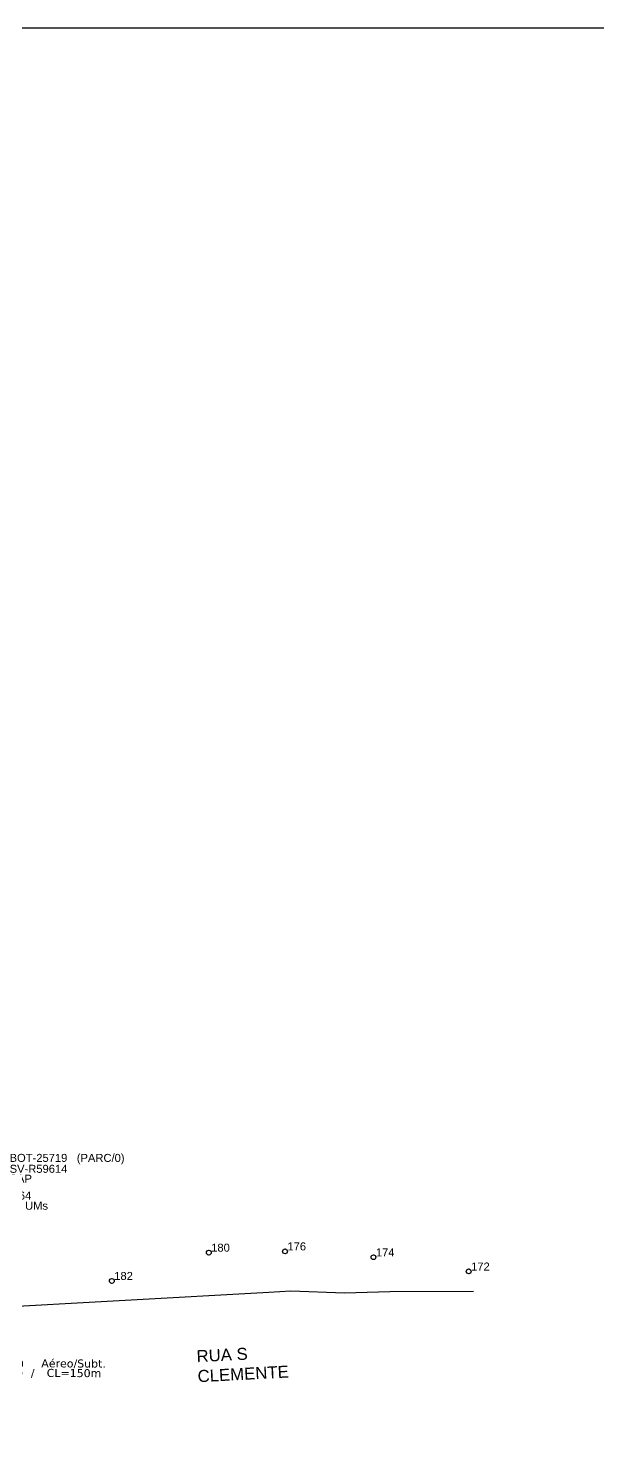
# Model space of a CAD drawing. Header units: inches. Extents: x 1934 to 3676, y 155 to 749.
# Drawn here: x 2212.5 to 2355, y 398.2 to 749.1 of the extents above; entities that cross this region are included whole.
import ezdxf
from ezdxf.enums import TextEntityAlignment as Align

# ---------------------------------------------------------------- set-up
doc = ezdxf.new("R2010")
doc.units = ezdxf.units.IN
doc.header["$MEASUREMENT"] = 0
for name, color, linetype, lineweight in [("20.0-LEGENDA DOS CDO'S", 1, 'Continuous', 0), ('20.1-CDO_INTERIOR', 1, 'Continuous', 0), ('Numeração', 98, 'Continuous', 0)]:
    doc.layers.add(name, color=color, linetype=linetype, lineweight=lineweight)
doc.layers.add('EXTRA', color=50, linetype='Continuous', plot=False)
for name, color, linetype in [('label_cabos', 7, 'Continuous'), ('Legenda', 1, 'Continuous'), ('Numeração Texto', 34, 'Continuous'), ('Quadra', 98, 'Continuous'), ('Segmento Logradouro Texto', 7, 'Continuous')]:
    doc.layers.add(name, color=color, linetype=linetype)
doc.styles.add('ARIAL', font='arial.ttf')
doc.styles.add('DIGICADE', font='arial.ttf')
doc.styles.add('siredit', font='verdana.ttf')

# ---------------------------------------------------------------- blocks, each defined once
blk = doc.blocks.new('CDOI_CT_DRT')
at = {"layer": '20.1-CDO_INTERIOR', "color": 0, "lineweight": 18}
blk.add_lwpolyline([(2.13, -2.13), (2.13, 2.12), (0, 2.12), (0, -2.13)], close=True, dxfattribs=at)
blk.add_circle((1.06, 0), 0.68, dxfattribs=at)
blk.add_arc((0, 0), 2.13, 269.9724, 89.9724, dxfattribs=at)
at = {"layer": "20.0-LEGENDA DOS CDO'S", "color": 0, "style": 'ARIAL'}
for tag, p in [('CDO_N', (2.61, 2.69)), ('SURVEY', (2.61, 1.6)), ('SAP', (2.61, 0.61)), ('1:XX', (2.6, -1.08)), ('UMS', (2.6, -2.09))]:
    blk.add_attdef(tag, p, '', height=0.68, rotation=359.9724, dxfattribs=at)
blk.add_attdef('FIBRAS_UTILIZADAS', text='', height=0.68, rotation=359.9724, dxfattribs=at).set_placement((10.32, 2.69), align=Align.CENTER)
blk = doc.blocks.new('LEGENDA DOS CABOS')
at = {"layer": 'EXTRA', "style": 'siredit'}
for tag, p in [('ID', (4.6, 0.97)), ('XX', (9.03, 0.97))]:
    blk.add_attdef(tag, text='', height=0.48, rotation=359.69, dxfattribs=at).set_placement(p, align=Align.MIDDLE_CENTER)
at = {"layer": 'Legenda', "color": 7, "style": 'siredit'}
for tag, p in [('TIPO_CABO', (1.31, 0)), ('CABO', (4.69, -0.05)), ('/', (6.81, -0.05)), ('METROS', (10.03, -0.05))]:
    blk.add_attdef(tag, text='', height=0.8, rotation=359.69, dxfattribs=at).set_placement(p, align=Align.MIDDLE_CENTER)

msp = doc.modelspace()

# ---------------------------------------------------------------- linework, layer by layer
msp.add_lwpolyline([(1933.55, 155.06), (2772.11, 155.06), (2772.11, 749.06), (1933.55, 749.06), (1933.55, 155.06)])
at = {"layer": 'Numeração'}
for centre in [(2257.74, 443.02), (2276.8, 443.33), (2298.91, 441.86), (2322.73, 438.33), (2233.5, 435.94)]:
    msp.add_circle(centre, 0.6, dxfattribs=at)
at = {"layer": 'Numeração Texto'}
for centre in [(2257.74, 443.02), (2276.8, 443.33), (2298.91, 441.86), (2322.73, 438.33), (2233.5, 435.94)]:
    msp.add_circle(centre, 0.6, dxfattribs=at)
at = {"layer": 'Quadra'}
msp.add_lwpolyline([(2200.81, 429.14), (2272.79, 433.16), (2278.28, 433.43), (2291.69, 432.96), (2302.97, 433.34), (2323.92, 433.36)], dxfattribs=at)

# ---------------------------------------------------------------- block references
at = {"layer": '20.1-CDO_INTERIOR', "color": 0}
ref = msp.add_blockref('CDOI_CT_DRT', (2201.4, 458.97), dxfattribs=dict(at, xscale=2.5, yscale=2.5, zscale=2.5))
ref.add_attrib('CDO_N', 'BOT-25719', (2207.93, 465.7), dxfattribs={"layer": "20.0-LEGENDA DOS CDO'S", "color": 8, "height": 2, "rotation": 359.9724, "style": 'ARIAL'})
ref.add_attrib('FIBRAS_UTILIZADAS', '         (PARC/0)', dxfattribs={"layer": "20.0-LEGENDA DOS CDO'S", "color": 8, "height": 2, "rotation": 359.9724, "style": 'ARIAL'}).set_placement((2227.21, 465.69), align=Align.CENTER)
ref.add_attrib('SURVEY', 'SV-R59614', (2207.94, 462.97), dxfattribs={"layer": "20.0-LEGENDA DOS CDO'S", "color": 8, "height": 2, "rotation": 359.9724, "style": 'ARIAL'})
ref.add_attrib('SAP', 'SAP', (2207.93, 460.5), dxfattribs={"layer": "20.0-LEGENDA DOS CDO'S", "color": 8, "height": 2, "rotation": 359.9724, "style": 'ARIAL'})
ref.add_attrib('1:XX', '1:64', (2207.91, 456.27), dxfattribs={"layer": "20.0-LEGENDA DOS CDO'S", "color": 8, "height": 2, "rotation": 359.9724, "style": 'ARIAL'})
ref.add_attrib('UMS', '16 UMs', (2207.91, 453.74), dxfattribs={"layer": "20.0-LEGENDA DOS CDO'S", "color": 8, "height": 2, "rotation": 359.9724, "style": 'ARIAL'})
at = {"layer": 'label_cabos', "color": 0, "lineweight": 0}
ref = msp.add_blockref('LEGENDA DOS CABOS', (2195.32, 411.97), dxfattribs=dict(at, xscale=2, yscale=2, zscale=2))
ref.add_attrib('ID', 'BOT-25719', dxfattribs={"color": 0, "height": 2, "rotation": 359.69, "style": 'siredit'}).set_placement((2203.8, 415.23), align=Align.MIDDLE_CENTER)
ref.add_attrib('CABO', '12FO', dxfattribs={"color": 0, "height": 2, "rotation": 359.69, "style": 'siredit'}).set_placement((2207.65, 412.92), align=Align.MIDDLE_CENTER)
ref.add_attrib('METROS', 'CL=150m', dxfattribs={"color": 0, "height": 2, "rotation": 359.69, "style": 'siredit'}).set_placement((2224.04, 412.92), align=Align.MIDDLE_CENTER)
ref.add_attrib('XX', 'Aéreo/Subt.', dxfattribs={"color": 0, "height": 2, "rotation": 359.69, "style": 'siredit'}).set_placement((2223.93, 415.32), align=Align.MIDDLE_CENTER)
ref.add_attrib('/', '/', dxfattribs={"color": 0, "height": 2, "rotation": 359.69, "style": 'siredit'}).set_placement((2213.7, 412.92), align=Align.MIDDLE_CENTER)
ref.add_attrib('TIPO_CABO', 'ASU -', dxfattribs={"color": 0, "height": 2, "rotation": 359.69, "style": 'siredit'}).set_placement((2200.8, 413.02), align=Align.MIDDLE_CENTER)

# ---------------------------------------------------------------- texts
at = {"layer": 'Numeração Texto', "linetype": 'Continuous', "char_height": 2, "width": 5.1337, "attachment_point": 1, "style": 'DIGICADE'}
for s, insert in [('\\fArial|b0|i0|c0|p34;\\W1.0000000000;\\T1.0000000000;\\o\\l176', (2277.4, 445.58)), ('\\fArial|b0|i0|c0|p34;\\W1.0000000000;\\T1.0000000000;\\o\\l176', (2277.4, 445.58)), ('\\fArial|b0|i0|c0|p34;\\W1.0000000000;\\T1.0000000000;\\o\\l180', (2258.34, 445.26)), ('\\fArial|b0|i0|c0|p34;\\W1.0000000000;\\T1.0000000000;\\o\\l180', (2258.34, 445.26)), ('\\fArial|b0|i0|c0|p34;\\W1.0000000000;\\T1.0000000000;\\o\\l174', (2299.51, 444.07)), ('\\fArial|b0|i0|c0|p34;\\W1.0000000000;\\T1.0000000000;\\o\\l174', (2299.51, 444.07)), ('\\fArial|b0|i0|c0|p34;\\W1.0000000000;\\T1.0000000000;\\o\\l172', (2323.33, 440.54)), ('\\fArial|b0|i0|c0|p34;\\W1.0000000000;\\T1.0000000000;\\o\\l172', (2323.33, 440.54)), ('\\fArial|b0|i0|c0|p34;\\W1.0000000000;\\T1.0000000000;\\o\\l182', (2234.1, 438.19)), ('\\fArial|b0|i0|c0|p34;\\W1.0000000000;\\T1.0000000000;\\o\\l182', (2234.1, 438.19))]:
    msp.add_mtext(s, dxfattribs=dict(at, insert=insert))
at = {"layer": 'Segmento Logradouro Texto', "linetype": 'Continuous', "insert": (2254.6, 418.61), "char_height": 3, "width": 25.0859, "attachment_point": 1, "rotation": 3.0115, "style": 'DIGICADE'}
msp.add_mtext('\\fArial|b0|i0|c0|p34;\\W1.0000000000;\\T1.0000000000;\\o\\lRUA S CLEMENTE', dxfattribs=at)
msp.add_mtext('\\fArial|b0|i0|c0|p34;\\W1.0000000000;\\T1.0000000000;\\o\\lRUA S CLEMENTE', dxfattribs=at)

doc.saveas('drawing.dxf')
